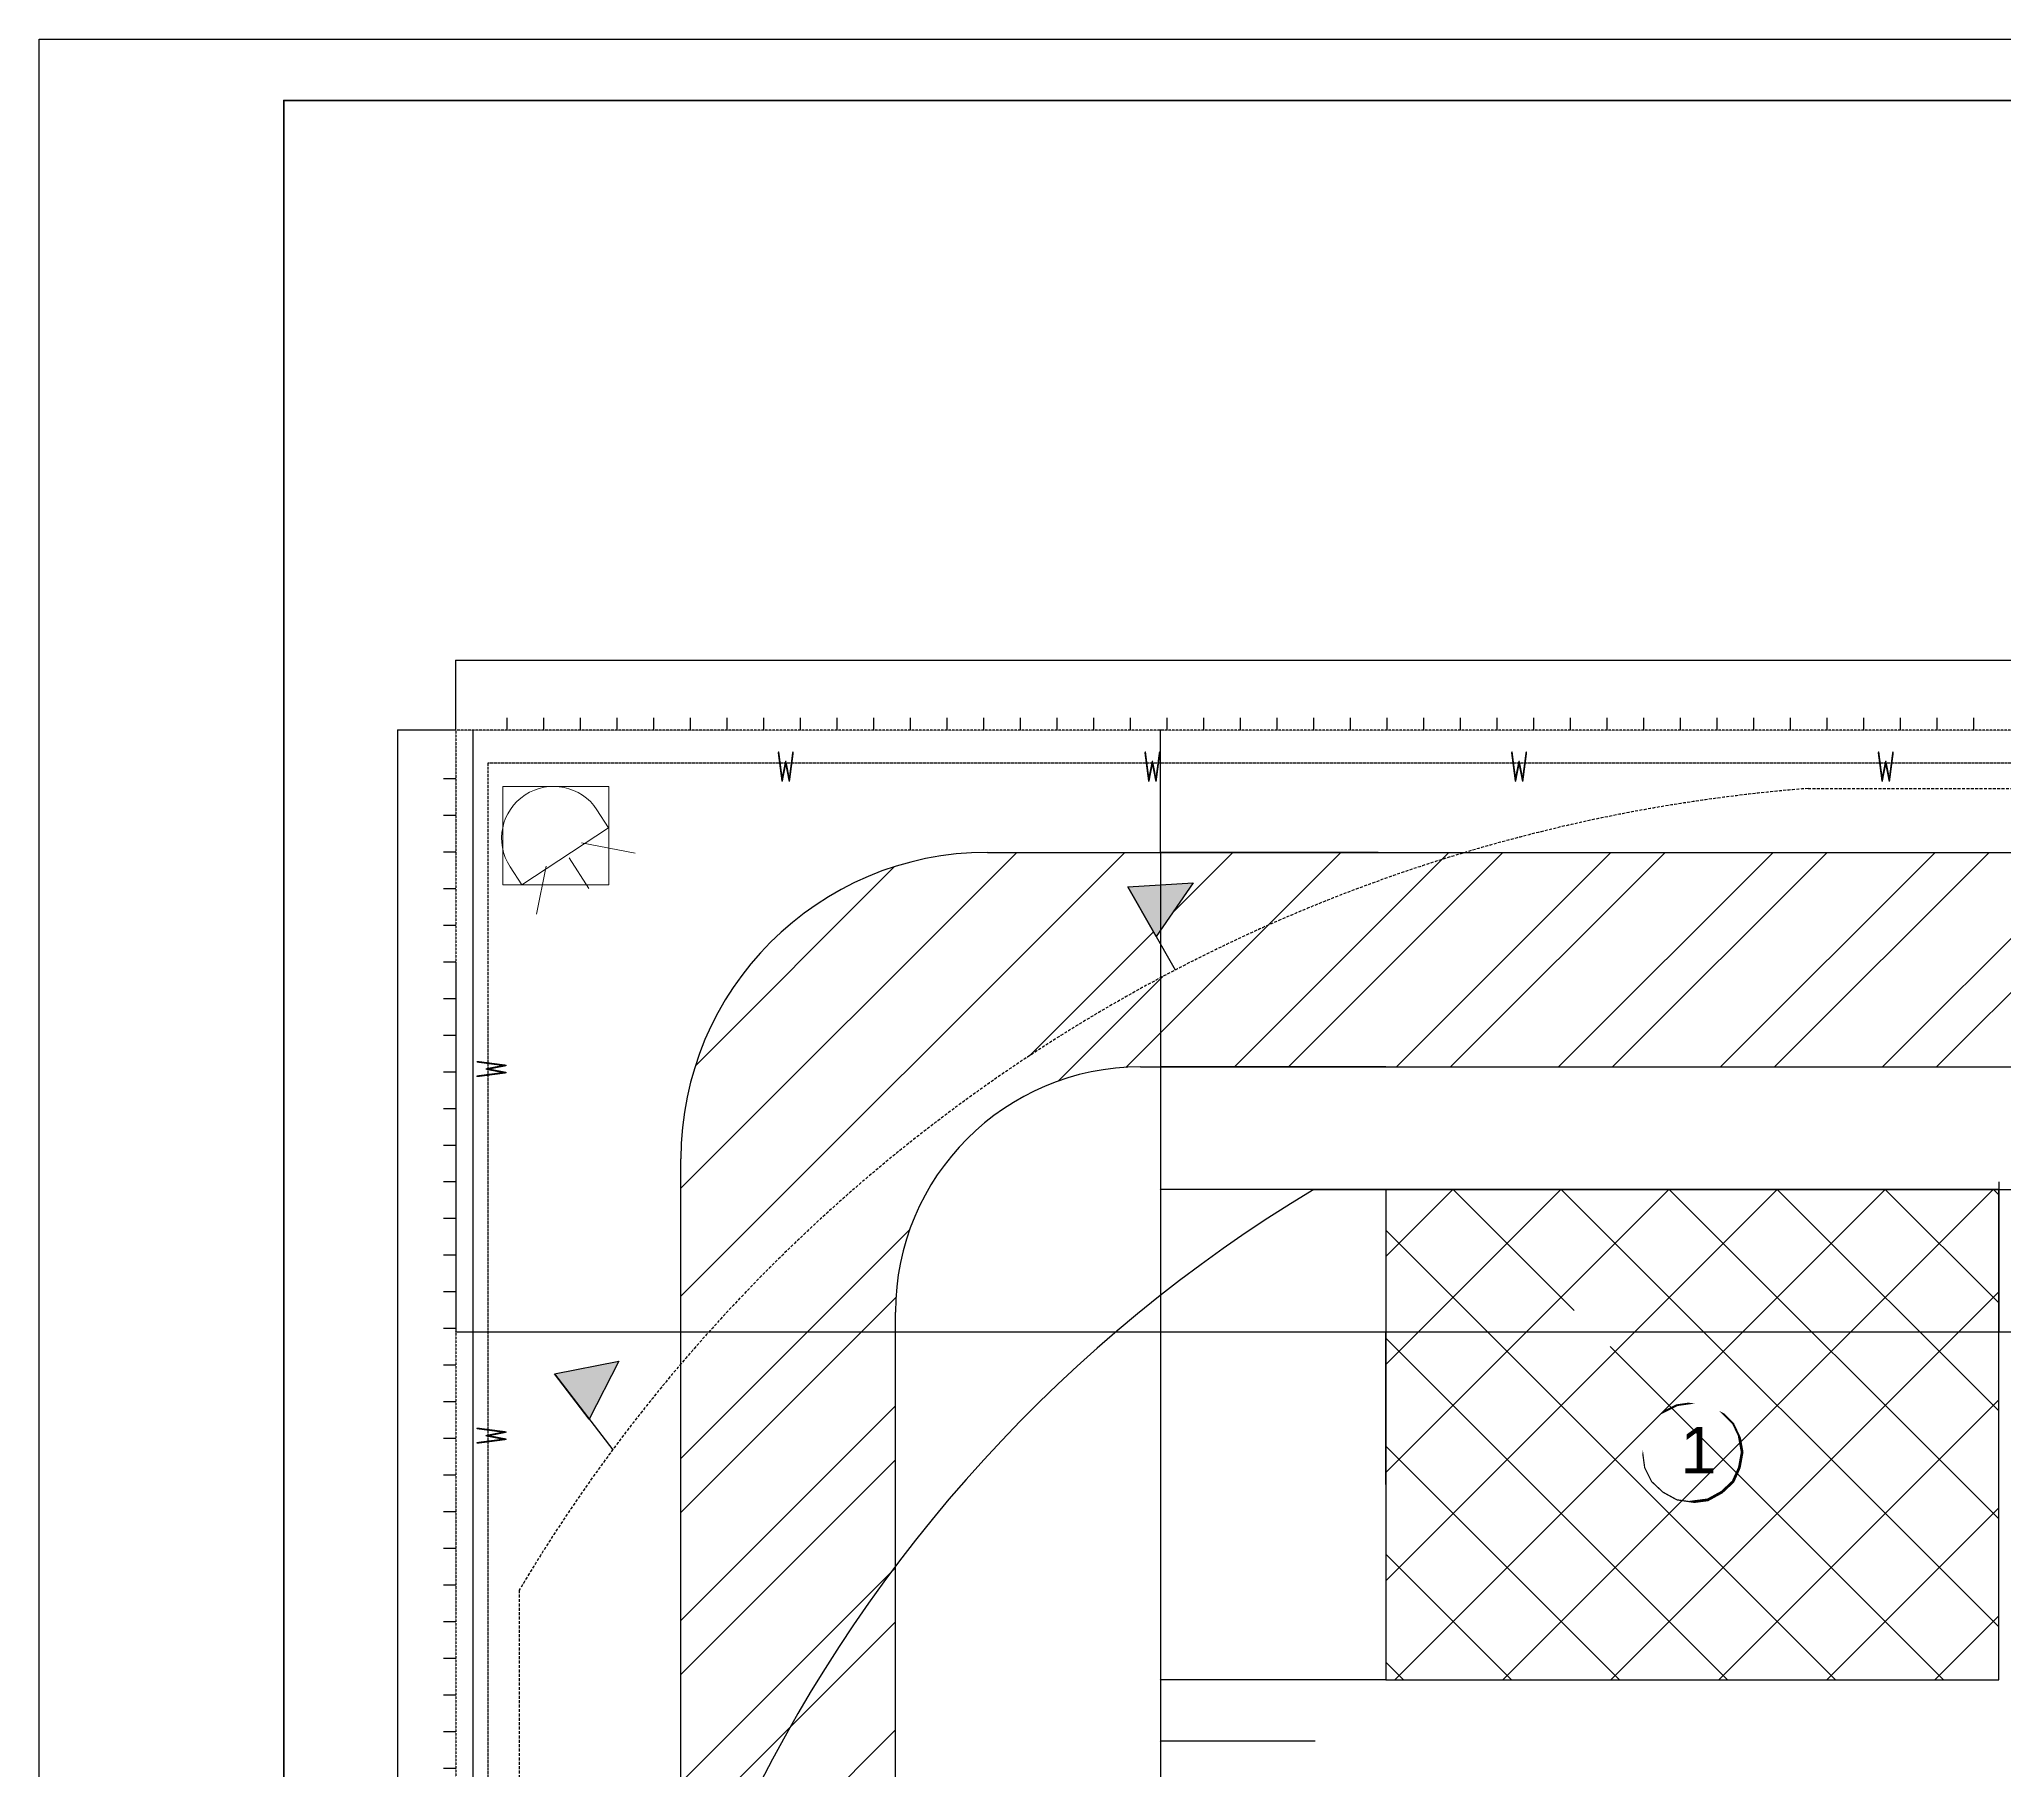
# Model space of a CAD drawing. Header units: millimetres. Extents: x -152693 to 518302, y -31658 to 793547.
# Drawn here: x 244601 to 260682, y 100437 to 114604 of the extents above; entities that cross this region are included whole.
import ezdxf

# ---------------------------------------------------------------- set-up
doc = ezdxf.new("R2010")
doc.units = ezdxf.units.MM
for name, pattern in [('ACAD_ISO02W100', [15, 12, -3]), ('K5LT_BASIC', [0]), ('K5LT_DASHED', [6, 4, -2]), ('K5LT_DASHED_REINFORCED', [6, 4, -2]), ('K5LT_REINFORCED', [0]), ('K5LT_THIN', [0]), ('PS-HIDDEN1', [4, 3, -1])]:
    doc.linetypes.add(name, pattern=pattern)
doc.layers.get('Defpoints').update_dxf_attribs({"color": 2})
for name, color, linetype in [('1WALLB', 212, 'Continuous'), ('PDF _0', 7, 'Continuous'), ('PDF _Прожектора', 7, 'Continuous'), ('PDF _Текст', 7, 'Continuous'), ('Системный слой', 7, 'Continuous')]:
    doc.layers.add(name, color=color, linetype=linetype)
doc.layers.add('PDF _ОС забор', color=7, linetype='Continuous', true_color=0x151de9)
doc.layers.add('Несущие линии', color=1, linetype='Continuous', lineweight=50)
doc.styles.add('PDF Arial', font='arial.ttf')
doc.styles.get("Standard").update_dxf_attribs({"font": 'arial.ttf'})
doc.styles.add('стиль4', font='isocpeui.ttf', dxfattribs={"height": 2.5})
doc.linetypes.add('ограждение1', pattern='A,0.25,-0.1,[133,ltypeshp.shx,S=0.1,R=0,X=-0.1,Y=0],-0.1,1', length=1.45)
doc.dimstyles.new('Копия(3) ISO-25', dxfattribs={"dimtxt": 2, "dimasz": 2.5, "dimexe": 1.25, "dimexo": 0.3, "dimgap": 0.3, "dimtad": 1, "dimzin": 9, "dimtxsty": 'стиль4', "dimblk": 'OBLIQUE', "dimcen": 2.5, "dimdle": 1, "dimadec": 0, "dimazin": 0, "dimtfac": 1, "dimtmove": 0, "dimatfit": 3, "dimfxl": 1, "dimarcsym": 0})
picture_1 = doc.add_image_def('image2.png', size_in_pixel=(127, 137))

# ---------------------------------------------------------------- blocks, each defined once
blk = doc.blocks.new('_Oblique')
at = {"color": 0, "linetype": 'ByBlock', "lineweight": -2}
blk.add_line((-0.5, -0.5), (0.5, 0.5), dxfattribs=at)
blk = doc.blocks.new('*D208')
at = {"color": 0, "lineweight": -2, "transparency": 16777216}
for p, q in [((255618, 105192), (255618, 104025)), ((255619, 104026), (251605, 104026)), ((251606, 103124), (251606, 104027))]:
    blk.add_line(p, q, dxfattribs=at)
at = {"layer": 'Defpoints', "color": 0, "transparency": 16777216}
for p in [(255618, 105193), (251606, 104026), (251606, 103124)]:
    blk.add_point(p, dxfattribs=at)
at = {"color": 0, "lineweight": -2, "transparency": 16777216, "xscale": 2.5, "yscale": 2.5, "zscale": 2.5, "rotation": 180}
blk.add_blockref('_Oblique', (251606, 104026), dxfattribs=at)
at = {"color": 0, "lineweight": -2, "transparency": 16777216, "xscale": 2.5, "yscale": 2.5, "zscale": 2.5}
blk.add_blockref('_Oblique', (255618, 104026), dxfattribs=at)
at = {"color": 0, "lineweight": 9, "transparency": 16777216, "insert": (253612, 104028), "char_height": 2.5, "attachment_point": 5, "style": 'стиль4'}
blk.add_mtext('8', dxfattribs=at)
blk = doc.blocks.new('*D209')
at = {"color": 0, "lineweight": -2, "transparency": 16777216}
for p, q in [((260633, 105192), (260633, 104025)), ((260634, 104026), (255617, 104026)), ((255618, 102780), (255618, 104027))]:
    blk.add_line(p, q, dxfattribs=at)
at = {"layer": 'Defpoints', "color": 0, "transparency": 16777216}
for p in [(260633, 105193), (255618, 104026), (255618, 102780)]:
    blk.add_point(p, dxfattribs=at)
at = {"color": 0, "lineweight": -2, "transparency": 16777216, "xscale": 2.5, "yscale": 2.5, "zscale": 2.5, "rotation": 180}
blk.add_blockref('_Oblique', (255618, 104026), dxfattribs=at)
at = {"color": 0, "lineweight": -2, "transparency": 16777216, "xscale": 2.5, "yscale": 2.5, "zscale": 2.5}
blk.add_blockref('_Oblique', (260633, 104026), dxfattribs=at)
at = {"color": 0, "lineweight": 9, "transparency": 16777216, "insert": (258125, 104028), "char_height": 2.5, "attachment_point": 5, "style": 'стиль4'}
blk.add_mtext('10', dxfattribs=at)
blk = doc.blocks.new('*D210')
at = {"color": 0, "lineweight": -2, "transparency": 16777216}
for p, q in [((260633, 105255), (260633, 104025)), ((261636, 105255), (261636, 104025)), ((261637, 104026), (260632, 104026))]:
    blk.add_line(p, q, dxfattribs=at)
at = {"layer": 'Defpoints', "color": 0, "transparency": 16777216}
for p in [(260633, 105255), (261636, 105255), (260633, 104026)]:
    blk.add_point(p, dxfattribs=at)
at = {"color": 0, "lineweight": -2, "transparency": 16777216, "xscale": 2.5, "yscale": 2.5, "zscale": 2.5, "rotation": 180}
blk.add_blockref('_Oblique', (260633, 104026), dxfattribs=at)
at = {"color": 0, "lineweight": -2, "transparency": 16777216, "xscale": 2.5, "yscale": 2.5, "zscale": 2.5}
blk.add_blockref('_Oblique', (261636, 104026), dxfattribs=at)
at = {"color": 0, "lineweight": 9, "transparency": 16777216, "insert": (261134, 104028), "char_height": 2.5, "attachment_point": 5, "style": 'стиль4'}
blk.add_mtext('2', dxfattribs=at)
blk = doc.blocks.new('*D266')
at = {"color": 0, "lineweight": -2, "transparency": 16777216}
for p, q in [((255041, 100679), (253773, 100679)), ((253774, 100680), (253774, 99675)), ((255492, 99676), (253773, 99676))]:
    blk.add_line(p, q, dxfattribs=at)
at = {"layer": 'Defpoints', "color": 0, "transparency": 16777216}
for p in [(255041, 100679), (253774, 99676), (255492, 99676)]:
    blk.add_point(p, dxfattribs=at)
at = {"color": 0, "lineweight": -2, "transparency": 16777216, "xscale": 2.5, "yscale": 2.5, "zscale": 2.5}
for p, rotation in [((253774, 100679), 90), ((253774, 99676), 270)]:
    blk.add_blockref('_Oblique', p, dxfattribs=dict(at, rotation=rotation))
at = {"color": 0, "lineweight": 9, "transparency": 16777216, "insert": (253773, 100178), "char_height": 2.5, "attachment_point": 5, "rotation": 90, "style": 'стиль4'}
blk.add_mtext('2', dxfattribs=at)
blk = doc.blocks.new('*D267')
at = {"color": 0, "lineweight": -2, "transparency": 16777216}
for p, q in [((255617, 101181), (253773, 101181)), ((253774, 101182), (253774, 100678)), ((254893, 100679), (253773, 100679))]:
    blk.add_line(p, q, dxfattribs=at)
at = {"layer": 'Defpoints', "color": 0, "transparency": 16777216}
for p in [(255618, 101181), (253774, 100679), (254893, 100679)]:
    blk.add_point(p, dxfattribs=at)
at = {"color": 0, "lineweight": -2, "transparency": 16777216, "xscale": 2.5, "yscale": 2.5, "zscale": 2.5}
for p, rotation in [((253774, 101181), 90), ((253774, 100679), 270)]:
    blk.add_blockref('_Oblique', p, dxfattribs=dict(at, rotation=rotation))
at = {"color": 0, "lineweight": 9, "transparency": 16777216, "insert": (253773, 101001), "char_height": 2.5, "attachment_point": 5, "rotation": 90, "style": 'стиль4'}
blk.add_mtext('1', dxfattribs=at)
blk = doc.blocks.new('*D268')
at = {"color": 0, "lineweight": -2, "transparency": 16777216}
for p, q in [((255555, 105193), (253773, 105193)), ((253774, 105194), (253774, 101180)), ((255555, 101181), (253773, 101181))]:
    blk.add_line(p, q, dxfattribs=at)
at = {"layer": 'Defpoints', "color": 0, "transparency": 16777216}
for p in [(255555, 105193), (253774, 101181), (255555, 101181)]:
    blk.add_point(p, dxfattribs=at)
at = {"color": 0, "lineweight": -2, "transparency": 16777216, "xscale": 2.5, "yscale": 2.5, "zscale": 2.5}
for p, rotation in [((253774, 105193), 90), ((253774, 101181), 270)]:
    blk.add_blockref('_Oblique', p, dxfattribs=dict(at, rotation=rotation))
at = {"color": 0, "lineweight": 9, "transparency": 16777216, "insert": (253773, 103187), "char_height": 2.5, "attachment_point": 5, "rotation": 90, "style": 'стиль4'}
blk.add_mtext('8', dxfattribs=at)
blk = doc.blocks.new('*D269')
at = {"color": 0, "lineweight": -2, "transparency": 16777216}
for p, q in [((255617, 106196), (253773, 106196)), ((253774, 106197), (253774, 105192)), ((255617, 105193), (253773, 105193))]:
    blk.add_line(p, q, dxfattribs=at)
at = {"layer": 'Defpoints', "color": 0, "transparency": 16777216}
for p in [(255618, 106196), (253774, 105193), (255618, 105193)]:
    blk.add_point(p, dxfattribs=at)
at = {"color": 0, "lineweight": -2, "transparency": 16777216, "xscale": 2.5, "yscale": 2.5, "zscale": 2.5}
for p, rotation in [((253774, 106196), 90), ((253774, 105193), 270)]:
    blk.add_blockref('_Oblique', p, dxfattribs=dict(at, rotation=rotation))
at = {"color": 0, "lineweight": 9, "transparency": 16777216, "insert": (253773, 105694), "char_height": 2.5, "attachment_point": 5, "rotation": 90, "style": 'стиль4'}
blk.add_mtext('2', dxfattribs=at)
blk = doc.blocks.new('*D270')
at = {"color": 0, "lineweight": -2, "transparency": 16777216}
for p, q in [((255555, 107951), (253773, 107951)), ((253774, 107952), (253774, 106195)), ((255555, 106196), (253773, 106196))]:
    blk.add_line(p, q, dxfattribs=at)
at = {"layer": 'Defpoints', "color": 0, "transparency": 16777216}
for p in [(255555, 107951), (253774, 106196), (255555, 106196)]:
    blk.add_point(p, dxfattribs=at)
at = {"color": 0, "lineweight": -2, "transparency": 16777216, "xscale": 2.5, "yscale": 2.5, "zscale": 2.5}
for p, rotation in [((253774, 107951), 90), ((253774, 106196), 270)]:
    blk.add_blockref('_Oblique', p, dxfattribs=dict(at, rotation=rotation))
at = {"color": 0, "lineweight": 9, "transparency": 16777216, "insert": (253773, 106808), "char_height": 2.5, "attachment_point": 5, "rotation": 90, "style": 'стиль4'}
blk.add_mtext('3.5', dxfattribs=at)
blk = doc.blocks.new('*D271')
at = {"color": 0, "lineweight": -2, "transparency": 16777216}
for p, q in [((251607, 104026), (249850, 104026)), ((249851, 102570), (249851, 104027)), ((251606, 103124), (251606, 104027))]:
    blk.add_line(p, q, dxfattribs=at)
at = {"layer": 'Defpoints', "color": 0, "transparency": 16777216}
for p in [(249851, 104026), (251606, 103124), (249851, 102569)]:
    blk.add_point(p, dxfattribs=at)
at = {"color": 0, "lineweight": -2, "transparency": 16777216, "xscale": 2.5, "yscale": 2.5, "zscale": 2.5, "rotation": 180}
blk.add_blockref('_Oblique', (249851, 104026), dxfattribs=at)
at = {"color": 0, "lineweight": -2, "transparency": 16777216, "xscale": 2.5, "yscale": 2.5, "zscale": 2.5}
blk.add_blockref('_Oblique', (251606, 104026), dxfattribs=at)
at = {"color": 0, "lineweight": 9, "transparency": 16777216, "insert": (250728, 104028), "char_height": 2.5, "attachment_point": 5, "style": 'стиль4'}
blk.add_mtext('3.5', dxfattribs=at)
blk = doc.blocks.new('*D272')
at = {"color": 0, "lineweight": -2, "transparency": 16777216}
for p, q in [((255618, 105192), (255618, 104025)), ((255619, 104026), (251605, 104026)), ((251606, 103124), (251606, 104027))]:
    blk.add_line(p, q, dxfattribs=at)
at = {"layer": 'Defpoints', "color": 0, "transparency": 16777216}
for p in [(255618, 105193), (251606, 104026), (251606, 103124)]:
    blk.add_point(p, dxfattribs=at)
at = {"color": 0, "lineweight": -2, "transparency": 16777216, "xscale": 2.5, "yscale": 2.5, "zscale": 2.5, "rotation": 180}
blk.add_blockref('_Oblique', (251606, 104026), dxfattribs=at)
at = {"color": 0, "lineweight": -2, "transparency": 16777216, "xscale": 2.5, "yscale": 2.5, "zscale": 2.5}
blk.add_blockref('_Oblique', (255618, 104026), dxfattribs=at)
at = {"color": 0, "lineweight": 9, "transparency": 16777216, "insert": (253612, 104028), "char_height": 2.5, "attachment_point": 5, "style": 'стиль4'}
blk.add_mtext('8', dxfattribs=at)
blk = doc.blocks.new('*D273')
at = {"color": 0, "lineweight": -2, "transparency": 16777216}
for p, q in [((260633, 105192), (260633, 104025)), ((260634, 104026), (255617, 104026)), ((255618, 102780), (255618, 104027))]:
    blk.add_line(p, q, dxfattribs=at)
at = {"layer": 'Defpoints', "color": 0, "transparency": 16777216}
for p in [(260633, 105193), (255618, 104026), (255618, 102780)]:
    blk.add_point(p, dxfattribs=at)
at = {"color": 0, "lineweight": -2, "transparency": 16777216, "xscale": 2.5, "yscale": 2.5, "zscale": 2.5, "rotation": 180}
blk.add_blockref('_Oblique', (255618, 104026), dxfattribs=at)
at = {"color": 0, "lineweight": -2, "transparency": 16777216, "xscale": 2.5, "yscale": 2.5, "zscale": 2.5}
blk.add_blockref('_Oblique', (260633, 104026), dxfattribs=at)
at = {"color": 0, "lineweight": 9, "transparency": 16777216, "insert": (258125, 104028), "char_height": 2.5, "attachment_point": 5, "style": 'стиль4'}
blk.add_mtext('10', dxfattribs=at)
blk = doc.blocks.new('*D274')
at = {"color": 0, "lineweight": -2, "transparency": 16777216}
for p, q in [((260633, 105255), (260633, 104025)), ((261636, 105255), (261636, 104025)), ((261637, 104026), (260632, 104026))]:
    blk.add_line(p, q, dxfattribs=at)
at = {"layer": 'Defpoints', "color": 0, "transparency": 16777216}
for p in [(260633, 105255), (261636, 105255), (260633, 104026)]:
    blk.add_point(p, dxfattribs=at)
at = {"color": 0, "lineweight": -2, "transparency": 16777216, "xscale": 2.5, "yscale": 2.5, "zscale": 2.5, "rotation": 180}
blk.add_blockref('_Oblique', (260633, 104026), dxfattribs=at)
at = {"color": 0, "lineweight": -2, "transparency": 16777216, "xscale": 2.5, "yscale": 2.5, "zscale": 2.5}
blk.add_blockref('_Oblique', (261636, 104026), dxfattribs=at)
at = {"color": 0, "lineweight": 9, "transparency": 16777216, "insert": (261134, 104028), "char_height": 2.5, "attachment_point": 5, "style": 'стиль4'}
blk.add_mtext('2', dxfattribs=at)
blk = doc.blocks.new('*U177')
at = {"layer": 'Системный слой', "color": 150, "linetype": 'K5LT_THIN', "lineweight": 30}
blk.add_line((0, -50), (0, 50), dxfattribs=at)
blk = doc.blocks.new('*U178')
at = {"color": 0, "linetype": 'ByBlock', "lineweight": -2}
for p in [(0, 0), (300, 0), (600, 0), (900, 0), (1200, 0), (1500, 0), (1800, 0), (2100, 0), (2400, 0), (2700, 0), (3000, 0), (3300, 0), (3600, 0), (3900, 0), (4200, 0), (4500, 0), (4800, 0), (5100, 0), (5400, 0), (5700, 0), (6000, 0), (6300, 0), (6600, 0), (6900, 0), (7200, 0), (7500, 0), (7800, 0), (8100, 0), (8400, 0), (8700, 0), (9000, 0), (9300, 0), (9600, 0), (9900, 0), (10200, 0), (10500, 0), (10800, 0), (11100, 0), (11400, 0), (11700, 0), (12000, 0)]:
    blk.add_blockref('*U177', p, dxfattribs=at)
blk = doc.blocks.new('*U179')
at = {"layer": 'Системный слой', "insert": (-304, -125), "char_height": 422.87, "width": 608.87, "attachment_point": 7}
blk.add_mtext('{\\fGOST type A|b0|i0|c204|p2;\\H0.59119x;\\W0.67;\\C7;W}', dxfattribs=at)
blk = doc.blocks.new('*U180')
at = {"color": 0, "linetype": 'ByBlock', "lineweight": -2}
for p in [(0, 0), (3000, 0), (6000, 0), (9000, 0)]:
    blk.add_blockref('*U179', p, dxfattribs=at)
blk = doc.blocks.new('*U181')
at = {"layer": 'Системный слой', "insert": (-304, -125), "char_height": 422.87, "width": 608.87, "attachment_point": 7}
blk.add_mtext('{\\fGOST type A|b0|i0|c204|p2;\\H0.59119x;\\W0.67;\\C7;W}', dxfattribs=at)
blk = doc.blocks.new('*U182')
at = {"color": 0, "linetype": 'ByBlock', "lineweight": -2}
for p in [(36000, 0), (39000, 0)]:
    blk.add_blockref('*U181', p, dxfattribs=at)
blk = doc.blocks.new('*U183')
at = {"layer": 'Системный слой', "color": 150, "linetype": 'K5LT_THIN', "lineweight": 30}
blk.add_line((0, -50), (0, 50), dxfattribs=at)
blk = doc.blocks.new('*U184')
at = {"color": 0, "linetype": 'ByBlock', "lineweight": -2}
for p in [(0, 0), (300, 0), (600, 0), (900, 0), (1200, 0), (1500, 0), (1800, 0), (2100, 0), (2400, 0), (2700, 0), (3000, 0), (3300, 0), (3600, 0), (3900, 0), (4200, 0), (4500, 0), (4800, 0), (5100, 0), (5400, 0), (5700, 0), (6000, 0), (6300, 0), (6600, 0), (6900, 0), (7200, 0), (7500, 0), (7800, 0), (8100, 0)]:
    blk.add_blockref('*U183', p, dxfattribs=at)
blk = doc.blocks.new('*D300')
at = {"color": 0, "lineweight": -2, "transparency": 16777216}
for p, q in [((253801, 108952), (253773, 108952)), ((253774, 107950), (253774, 108953)), ((253774, 107951), (253775, 107951))]:
    blk.add_line(p, q, dxfattribs=at)
at = {"layer": 'Defpoints', "color": 0, "transparency": 16777216}
for p in [(253774, 108952), (253801, 108952), (253774, 107951)]:
    blk.add_point(p, dxfattribs=at)
at = {"color": 0, "lineweight": -2, "transparency": 16777216, "xscale": 2.5, "yscale": 2.5, "zscale": 2.5}
for p, rotation in [((253774, 108952), 90), ((253774, 107951), 270)]:
    blk.add_blockref('_Oblique', p, dxfattribs=dict(at, rotation=rotation))
at = {"color": 0, "lineweight": 9, "transparency": 16777216, "insert": (253773, 108452), "char_height": 2.5, "attachment_point": 5, "rotation": 90, "style": 'стиль4'}
blk.add_mtext('2.0', dxfattribs=at)
blk = doc.blocks.new('*D285')
at = {"color": 0, "lineweight": -2, "transparency": 16777216}
for p, q in [((248008, 107054), (248008, 104025)), ((249852, 104026), (248007, 104026)), ((249851, 102570), (249851, 104027))]:
    blk.add_line(p, q, dxfattribs=at)
at = {"layer": 'Defpoints', "color": 0, "transparency": 16777216}
for p in [(248008, 107054), (248008, 104026), (249851, 102569)]:
    blk.add_point(p, dxfattribs=at)
at = {"color": 0, "lineweight": -2, "transparency": 16777216, "xscale": 2.5, "yscale": 2.5, "zscale": 2.5, "rotation": 180}
blk.add_blockref('_Oblique', (248008, 104026), dxfattribs=at)
at = {"color": 0, "lineweight": -2, "transparency": 16777216, "xscale": 2.5, "yscale": 2.5, "zscale": 2.5}
blk.add_blockref('_Oblique', (249851, 104026), dxfattribs=at)
at = {"color": 0, "lineweight": 9, "transparency": 16777216, "insert": (248979, 104028), "char_height": 2.5, "attachment_point": 5, "style": 'стиль4'}
blk.add_mtext('3.7', dxfattribs=at)
blk = doc.blocks.new('*D304')
at = {"color": 0, "lineweight": -2, "transparency": 16777216}
for p, q in [((248007, 109523), (307636, 109523)), ((248008, 108953), (248008, 109524)), ((307635, 108953), (307635, 109524))]:
    blk.add_line(p, q, dxfattribs=at)
at = {"layer": 'Defpoints', "color": 0, "transparency": 16777216}
for p in [(307635, 109523), (248008, 108953), (307635, 108953)]:
    blk.add_point(p, dxfattribs=at)
at = {"color": 0, "lineweight": -2, "transparency": 16777216, "xscale": 2.5, "yscale": 2.5, "zscale": 2.5, "rotation": 180}
blk.add_blockref('_Oblique', (248008, 109523), dxfattribs=at)
at = {"color": 0, "lineweight": -2, "transparency": 16777216, "xscale": 2.5, "yscale": 2.5, "zscale": 2.5}
blk.add_blockref('_Oblique', (307635, 109523), dxfattribs=at)
at = {"color": 0, "lineweight": 9, "transparency": 16777216, "insert": (277821, 109525), "char_height": 2.5, "attachment_point": 5, "style": 'стиль4'}
blk.add_mtext('11925,2', dxfattribs=at)
blk = doc.blocks.new('*D305')
at = {"color": 0, "lineweight": -2, "transparency": 16777216}
for p, q in [((248008, 108952), (247531, 108952)), ((247533, 108953), (247533, 64328)), ((248006, 64329), (247531, 64329))]:
    blk.add_line(p, q, dxfattribs=at)
at = {"layer": 'Defpoints', "color": 0, "transparency": 16777216}
for p in [(248008, 108952), (247533, 64329), (248007, 64329)]:
    blk.add_point(p, dxfattribs=at)
at = {"color": 0, "lineweight": -2, "transparency": 16777216, "xscale": 2.5, "yscale": 2.5, "zscale": 2.5}
for p, rotation in [((247533, 108952), 90), ((247533, 64329), 270)]:
    blk.add_blockref('_Oblique', p, dxfattribs=dict(at, rotation=rotation))
at = {"color": 0, "lineweight": 9, "transparency": 16777216, "insert": (247531, 86641), "char_height": 2.5, "attachment_point": 5, "rotation": 90, "style": 'стиль4'}
blk.add_mtext('8924,6', dxfattribs=at)

msp = doc.modelspace()

# ---------------------------------------------------------------- hatches: boundary and pattern name
at = {"lineweight": 20, "ltscale": 100}
h = msp.add_hatch(dxfattribs=at)
h.set_pattern_fill('ANSI32', color=254, scale=2500)
h.set_pattern_definition([(45, (-77411.3, 800593.8), (-662.9126, 662.9126), []), (45, (-76969.4, 800593.8), (-662.9126, 662.9126), [])])
edge = h.paths.add_edge_path()
edge.add_arc((286496.47542, 94848.96554), 14035.24879, 53.944840553, 68.98864368)
edge.add_line((291528.85574, 107951.00191), (273898.37507, 107951.00191))
edge.add_line((273898.37507, 107951.00191), (256267.89441, 107951.00191))
edge.add_arc((260131.67561, 95016.85908), 13498.92054, 106.632319939, 139.607312333)
edge.add_line((249850.61402, 103764.46608), (249850.61402, 86269.25208))
edge.add_line((249850.61402, 86269.25208), (251605.84296, 84551.15158))
edge.add_line((251605.84296, 84551.15158), (251605.84296, 104151.12207))
edge.add_arc((253612.08012, 104189.17497), 2006.598, 90.007458594, 181.086615999, ccw=False)
edge.add_line((253611.8189, 106195.77296), (294757.11523, 106195.77296))
h = msp.add_hatch(dxfattribs=at)
h.set_pattern_fill('ANSI31', color=254, scale=5000)
h.set_pattern_definition([(45, (-77411.33, 800593.8), (-441.94174, 441.94174), [])])
h.paths.add_polyline_path([(253895.88337, 106989.15004), (253506.44777, 107668.20567), (254041.77596, 107702.08709), (253739.12276, 107262.49221), (253895.88337, 106989.15004, -0.0475109513), (256267.89441, 107951.00191), (252358.08394, 107951.00191, 0.4142142362), (249850.61402, 105443.52621), (249850.61402, 103764.46608, -0.0967050735)])
h.paths.add_polyline_path([(298379.32802, 104189.79702), (298379.32802, 103492.82013), (298436.57655, 103567.57218), (298674.5823, 103086.86698), (298379.32802, 103148.69593), (298379.32802, 102317.96967, -0.0808472634), (300134.55696, 98164.22426), (300134.55696, 105443.53775, 0.4142128885), (297627.08704, 107951.00191), (291528.85574, 107951.00191, -0.0383320613), (293469.95321, 107029.22892), (293859.42176, 107708.34201), (294159.00979, 107263.40243), (293626.74677, 107302.62855), (293469.95321, 107029.22892, -0.0273344755), (294757.11523, 106195.77296), (296373.35046, 106195.77296, -0.414213799)])
h.paths.add_polyline_path([(298379.32802, 80197.98716, -0.0214475873), (298798.37025, 79276.71081), (299463.20165, 79668.65582), (299493.71093, 79263.69407), (300134.55696, 79263.69407), (300134.55696, 91533.70682, -0.0808472634), (298379.32802, 87379.9614)])
h.paths.add_polyline_path([(299387.80236, 85262.92615), (299304.29424, 85199.49519), (299387.80236, 85833.80471), (299471.31047, 85199.49519)], flags=16)
h.paths.add_polyline_path([(299477.31367, 72798.42986), (300134.55696, 72790.34711), (300134.55696, 78535.81035), (299069.29493, 78535.81035, -0.1236969984)])
h.paths.add_polyline_path([(300134.55696, 72541.48634), (300017.29192, 72310.51624), (299792.45897, 72794.55422), (299477.31367, 72798.42986, -0.0737886965), (298379.32802, 69512.22143), (298379.32802, 66527.61504, -0.0912526252), (298215.04288, 65634.91151), (300295.53812, 65634.91151, -0.1110019233), (300134.55696, 66728.19633)])
h.paths.add_polyline_path([(299253.84685, 66526.25718), (299259.74079, 66526.25718), (299259.74079, 66532.25718), (299253.84685, 66532.25718)], flags=24)
h = msp.add_hatch(dxfattribs=at)
h.set_pattern_fill('ANSI37', color=254, scale=5000)
h.set_pattern_definition([(45, (298594.2, 536528.53), (-441.9417, 441.9417), []), (135, (298594.2, 536528.53), (-441.9417, -441.9417), [])])
h.paths.add_polyline_path([(256007.72115, 103564.19349, 0.0113545753), (255617.79484, 103317.66729), (255617.79484, 101309.63426, -0.0177795249), (256090.48113, 101692.78499), (260632.7347, 101692.78499), (260632.7347, 103564.19349)])
h.paths.add_polyline_path([(260632.7347, 101180.83311), (260632.7347, 101692.78499), (256090.48113, 101692.78499, 0.0177795249), (255617.79484, 101309.63426), (255617.79484, 101180.83311)])
h.paths.add_polyline_path([(260632.7347, 103564.19349), (260632.7347, 105192.78499), (255617.79484, 105192.78499), (255617.79484, 103317.66729, -0.0113545753), (256007.72115, 103564.19349), (257454.92532, 103564.19349), (257453.38711, 103879.35886), (256971.02996, 104107.77557), (257451.10447, 104347.05091), (257453.38711, 103879.35886), (257454.92532, 103564.19349)])
h.paths.add_polyline_path([(257860.96553, 103893.62207), (258313.61704, 103893.62207), (258313.61704, 104493.62207), (257860.96553, 104493.62207)], flags=24)
at = {"layer": '1WALLB', "linetype": 'PS-HIDDEN1', "ltscale": 750}
h = msp.add_hatch(color=1, dxfattribs=at)
h.paths.add_polyline_path([(254012.32375, 107659.30862), (254041.77596, 107702.08709), (253506.44777, 107668.20567), (253635.4899, 107443.19596)])
h.paths.add_polyline_path([(254012.32375, 107659.30862), (253635.4899, 107443.19596), (253739.12276, 107262.49221)])
h = msp.add_hatch(color=1, dxfattribs=at)
h.paths.add_polyline_path([(249319.51507, 103742.84256), (249343.04077, 103789.1456), (248816.91888, 103684.6469), (248974.63118, 103478.7147)])
h.paths.add_polyline_path([(249319.51507, 103742.84256), (248974.63118, 103478.7147), (249101.28885, 103313.33196)])

# ---------------------------------------------------------------- linework, layer by layer
at = {"linetype": 'K5LT_DASHED_REINFORCED', "lineweight": 25, "ltscale": 6}
for p, q in [((259072.79071, 108474.18491), (289864.20547, 108474.18491)), ((248527.49386, 101913.51202), (248527.49386, 88120.20614))]:
    msp.add_line(p, q, dxfattribs=at)
at = {"color": 6, "linetype": 'ограждение1', "lineweight": 25, "ltscale": 20}
msp.add_line((255029.10492, 105192.78499), (293266.77039, 105192.78499), dxfattribs=at)
at = {"lineweight": 25}
msp.add_lwpolyline([(244601.31998, 114604.16935), (328701.31998, 114604.16935), (328701.31998, 55204.16935), (244601.31998, 55204.16935)], close=True, dxfattribs=at)
at = {"linetype": 'K5LT_DASHED_REINFORCED', "lineweight": 25, "ltscale": 6}
msp.add_arc((260131.67561, 95016.85908), 13498.92054, 94.49902842, 149.275934304, dxfattribs=at)
at = {"color": 6, "linetype": 'ограждение1', "lineweight": 25, "ltscale": 20}
msp.add_arc((261239.9626, 94856.81289), 12058.48549, 121.001543952, 252.83095136, dxfattribs=at)
at = {"layer": '1WALLB', "color": 1, "linetype": 'PS-HIDDEN1', "ltscale": 750}
for points in [[(253506.44777, 107668.20567), (254041.77596, 107702.08709), (253739.12276, 107262.49221), (253506.44777, 107668.20567), (253895.91632, 106989.09258)], [(248816.91888, 103684.6469), (249343.04077, 103789.1456), (249101.28885, 103313.33196), (248816.91888, 103684.6469), (249292.91829, 103063.11259)]]:
    msp.add_lwpolyline(points, dxfattribs=at)
at = {"layer": 'PDF _0', "lineweight": 0}
msp.add_lwpolyline([(258120.43302, 103444.88148, 15.39582, 15.39582, 0), (257999.94166, 103427.66843, 16.22862, 16.22862, 0), (257885.18799, 103370.29159, 0, 0, 0), (257793.38506, 103278.48866, 0, 0, 0), (257736.00822, 103169.47267, 0, 0, 0), (257718.79517, 103043.24363, 10.26388, 10.26388, 0), (257736.00822, 102917.01459, 10.26388, 10.26388, 0), (257793.38506, 102802.26092, 10.26388, 10.26388, 0), (257885.18799, 102716.19567, 10.26388, 10.26388, 0), (257999.94166, 102653.08115, 10.26388, 10.26388, 0), (258120.43302, 102635.8681, 22.58054, 22.58054, 0), (258252.39974, 102653.08115, 22.58054, 22.58054, 0), (258367.15341, 102716.19567, 22.58054, 22.58054, 0), (258458.95635, 102802.26092, 22.58054, 22.58054, 0), (258510.5955, 102917.01459, 22.58054, 22.58054, 0), (258533.54623, 103043.24363, 22.58054, 22.58054, 0), (258510.5955, 103169.47267, 16.22862, 16.22862, 0), (258458.95635, 103278.48866, 15.39582, 15.39582, 0), (258367.15341, 103370.29159, 0, 0, 0), (258252.39974, 103427.66843, 0, 0, 0)], format="xyseb", close=True, dxfattribs=at)
at = {"layer": 'PDF _Прожектора', "lineweight": 0}
msp.add_lwpolyline([(249163.86233, 108299.36174), (249256.99889, 108151.18994), (248550.00773, 107685.50714), (248452.63769, 107833.67894, -0.9986033526)], format="xyb", close=True, dxfattribs=at)
for points in [[(249096.12665, 107655.87278), (248935.25441, 107905.6481)], [(249477.13985, 107943.74942), (249036.85793, 108028.41902)], [(248668.54517, 107444.19878), (248748.98129, 107837.91242)]]:
    msp.add_lwpolyline(points, dxfattribs=at)
at = {"layer": 'Несущие линии', "color": 7}
msp.add_lwpolyline([(246601.31998, 55704.16935), (328201.31998, 55704.16935), (328201.31998, 114104.16935), (246601.31998, 114104.16935)], close=True, dxfattribs=at)
at = {"layer": 'Системный слой', "color": 150, "linetype": 'K5LT_DASHED', "lineweight": 30, "ltscale": 0.5}
for p, q in [((248008.31336, 108952.50317), (248006.69946, 64329.37315)), ((307634.55696, 108952.39466), (248008.31335, 108952.39466))]:
    msp.add_line(p, q, dxfattribs=at)
at = {"layer": 'Системный слой', "color": 150, "lineweight": 30, "ltscale": 0.5}
msp.add_line((248148.71967, 108952.50317), (248147.10577, 64329.37315), dxfattribs=at)
at = {"layer": 'Системный слой', "color": 150, "linetype": 'ACAD_ISO02W100', "lineweight": 30, "ltscale": 2}
for p, q in [((307383.90678, 108682.30171), (248271.99381, 108682.30171)), ((248271.99381, 108682.30171), (248272.34607, 64597.87787))]:
    msp.add_line(p, q, dxfattribs=at)
at = {"layer": 'Системный слой', "color": 18, "linetype": 'K5LT_REINFORCED', "lineweight": 30, "true_color": 0x000000}
for p, q in [((252358.08394, 107951.00191), (297627.08704, 107951.00191)), ((253611.8189, 106195.77296), (296373.35208, 106195.77296)), ((249850.61402, 66527.59874), (249850.61402, 105443.53198)), ((251605.84296, 66527.59874), (251605.84296, 104189.79702))]:
    msp.add_line(p, q, dxfattribs=at)
at = {"layer": 'Системный слой', "color": 7, "linetype": 'K5LT_BASIC', "lineweight": 30}
msp.add_lwpolyline([(255617.79484, 101180.83311), (260632.7347, 101180.83311), (260632.7347, 105192.78499), (255617.79484, 105192.78499), (255617.79484, 101180.83311)], dxfattribs=at)
at = {"layer": 'Системный слой', "color": 18, "linetype": 'K5LT_REINFORCED', "lineweight": 30, "true_color": 0x000000}
for centre, radius in [((252358.08394, 105443.53198), 2507.46993), ((253611.8189, 104189.79702), 2005.97594)]:
    msp.add_arc(centre, radius, 90, 180, dxfattribs=at)

# ---------------------------------------------------------------- block references
at = {"color": 254, "lineweight": 20}
for name, p in [('*U178', (248429.13644, 109002.39466)), ('*U180', (250937.15437, 108652.94886))]:
    msp.add_blockref(name, p, dxfattribs=at)
at = {"color": 254, "lineweight": 20, "extrusion": (0, 0, -1), "zscale": -1, "rotation": 270}
msp.add_blockref('*U184', (-247958.29894, 108554.00334), dxfattribs=at)
at = {"color": 254, "lineweight": 20, "rotation": 90.00000000000001}
msp.add_blockref('*U182', (248301.34665, 67407.26645), dxfattribs=at)

# ---------------------------------------------------------------- texts
at = {"layer": 'PDF _Текст', "lineweight": 20, "insert": (258028.63008, 102871.11313), "char_height": 379.5007, "attachment_point": 7, "style": 'PDF Arial'}
msp.add_mtext('1', dxfattribs=at)

# ---------------------------------------------------------------- dimensions: what is measured, and where the dimension line sits
at = {"color": 7, "lineweight": 9}
dim = msp.add_linear_dim(base=(307634.55696, 109523.1156), p1=(248008.31336, 108952.50317), p2=(307634.55696, 108952.50317), dimstyle='Копия(3) ISO-25', override={"dimdec": 1, "dimlfac": 0.2}, dxfattribs=at)
dim.commit()
dim.dimension.update_dxf_attribs({"geometry": '*D304', "text_midpoint": (277821.43516, 109524.9156)})
dim = msp.add_linear_dim(base=(247532.5226, 64329.26465), p1=(248008.31335, 108952.39466), p2=(248006.69946, 64329.26465), angle=90, dimstyle='Копия(3) ISO-25', override={"dimdec": 1, "dimlfac": 0.2}, dxfattribs=at)
dim.commit()
dim.dimension.update_dxf_attribs({"geometry": '*D305', "text_midpoint": (247530.7226, 86640.82966)})
dim = msp.add_linear_dim(base=(253774.11186, 108952.39466), p1=(253774.11186, 107951.00191), p2=(253800.98024, 108952.39466), angle=90, text='2.0', dimstyle='Копия(3) ISO-25', dxfattribs=at)
dim.commit()
dim.dimension.update_dxf_attribs({"geometry": '*D300', "text_midpoint": (253772.56186, 108451.69828)})
for base, p1, p2, text, picture, middle in [((253774.11186, 106195.77296), (255555.1081, 107951.00191), (255555.1081, 106195.77296), '3.5', '*D270', (253774.11186, 106807.53191)), ((253774.11186, 105192.78499), (255617.79484, 106195.77296), (255617.79484, 105192.78499), '2', '*D269', (253774.11186, 105694.27897)), ((253774.11186, 101180.83311), (255555.1081, 105192.78499), (255555.1081, 101180.83311), '8', '*D268', (253774.11186, 103186.80905)), ((253774.11186, 100679.33912), (255617.79484, 101180.83311), (254893.13604, 100679.33912), '1', '*D267', (253774.11186, 101000.56495)), ((253774.11186, 99676.35115), (255041.17944, 100679.33912), (255492.42135, 99676.35115), '2', '*D266', (253774.11186, 100177.84514))]:
    dim = msp.add_linear_dim(base=base, p1=p1, p2=p2, angle=90, text=text, dimstyle='Копия(3) ISO-25', dxfattribs=at)
    dim.commit()
    dim.dimension.update_dxf_attribs({"geometry": picture, "text_midpoint": middle, "dimtype": 160})
for base, p1, p2, text, picture, middle in [((248008.29894, 104026.12207), (249850.61402, 102569.25442), (248008.29894, 107054.00334), '3.7', '*D285', (248979.45648, 104026.12207)), ((249850.61402, 104026.12207), (251605.84296, 103123.79232), (249850.61402, 102569.25442), '3.5', '*D271', (250728.22849, 104026.12207))]:
    dim = msp.add_linear_dim(base=base, p1=p1, p2=p2, text=text, dimstyle='Копия(3) ISO-25', override={"dimtxt": 2.5}, dxfattribs=at)
    dim.commit()
    dim.dimension.update_dxf_attribs({"geometry": picture, "text_midpoint": middle, "dimtype": 160})
for base, p1, p2, text, picture, middle in [((251605.84296, 104026.12207), (255617.79484, 105192.78499), (251605.84296, 103123.79232), '8', '*D208', (253611.8189, 104026.12207)), ((251605.84296, 104026.12207), (255617.79484, 105192.78499), (251605.84296, 103123.79232), '8', '*D272', (253611.8189, 104026.12207)), ((255617.79484, 104026.12207), (260632.7347, 105192.78499), (255617.79484, 102779.59543), '10', '*D209', (258125.26477, 104026.12207)), ((255617.79484, 104026.12207), (260632.7347, 105192.78499), (255617.79484, 102779.59543), '10', '*D273', (258125.26477, 104026.12207)), ((260632.7347, 104026.12207), (261635.72267, 105255.47174), (260632.7347, 105255.47174), '2', '*D210', (261134.22868, 104026.12207)), ((260632.7347, 104026.12207), (261635.72267, 105255.47174), (260632.7347, 105255.47174), '2', '*D274', (261134.22868, 104026.12207))]:
    dim = msp.add_linear_dim(base=base, p1=p1, p2=p2, text=text, dimstyle='Копия(3) ISO-25', dxfattribs=at)
    dim.commit()
    dim.dimension.update_dxf_attribs({"geometry": picture, "text_midpoint": middle, "dimtype": 160})

# ---------------------------------------------------------------- pictures from other files: only their frames are drawn
at = {"layer": 'PDF _ОС забор', "color": 7, "lineweight": 5}
image = msp.add_image(picture_1, insert=(248393.36897, 107685.50714), size_in_units=(804.3612, 867.8634), rotation=90, dxfattribs=at)
image.dxf.v_pixel = (6.33476934, 4e-16)
image.dxf.flags = 15

doc.saveas('drawing.dxf')
